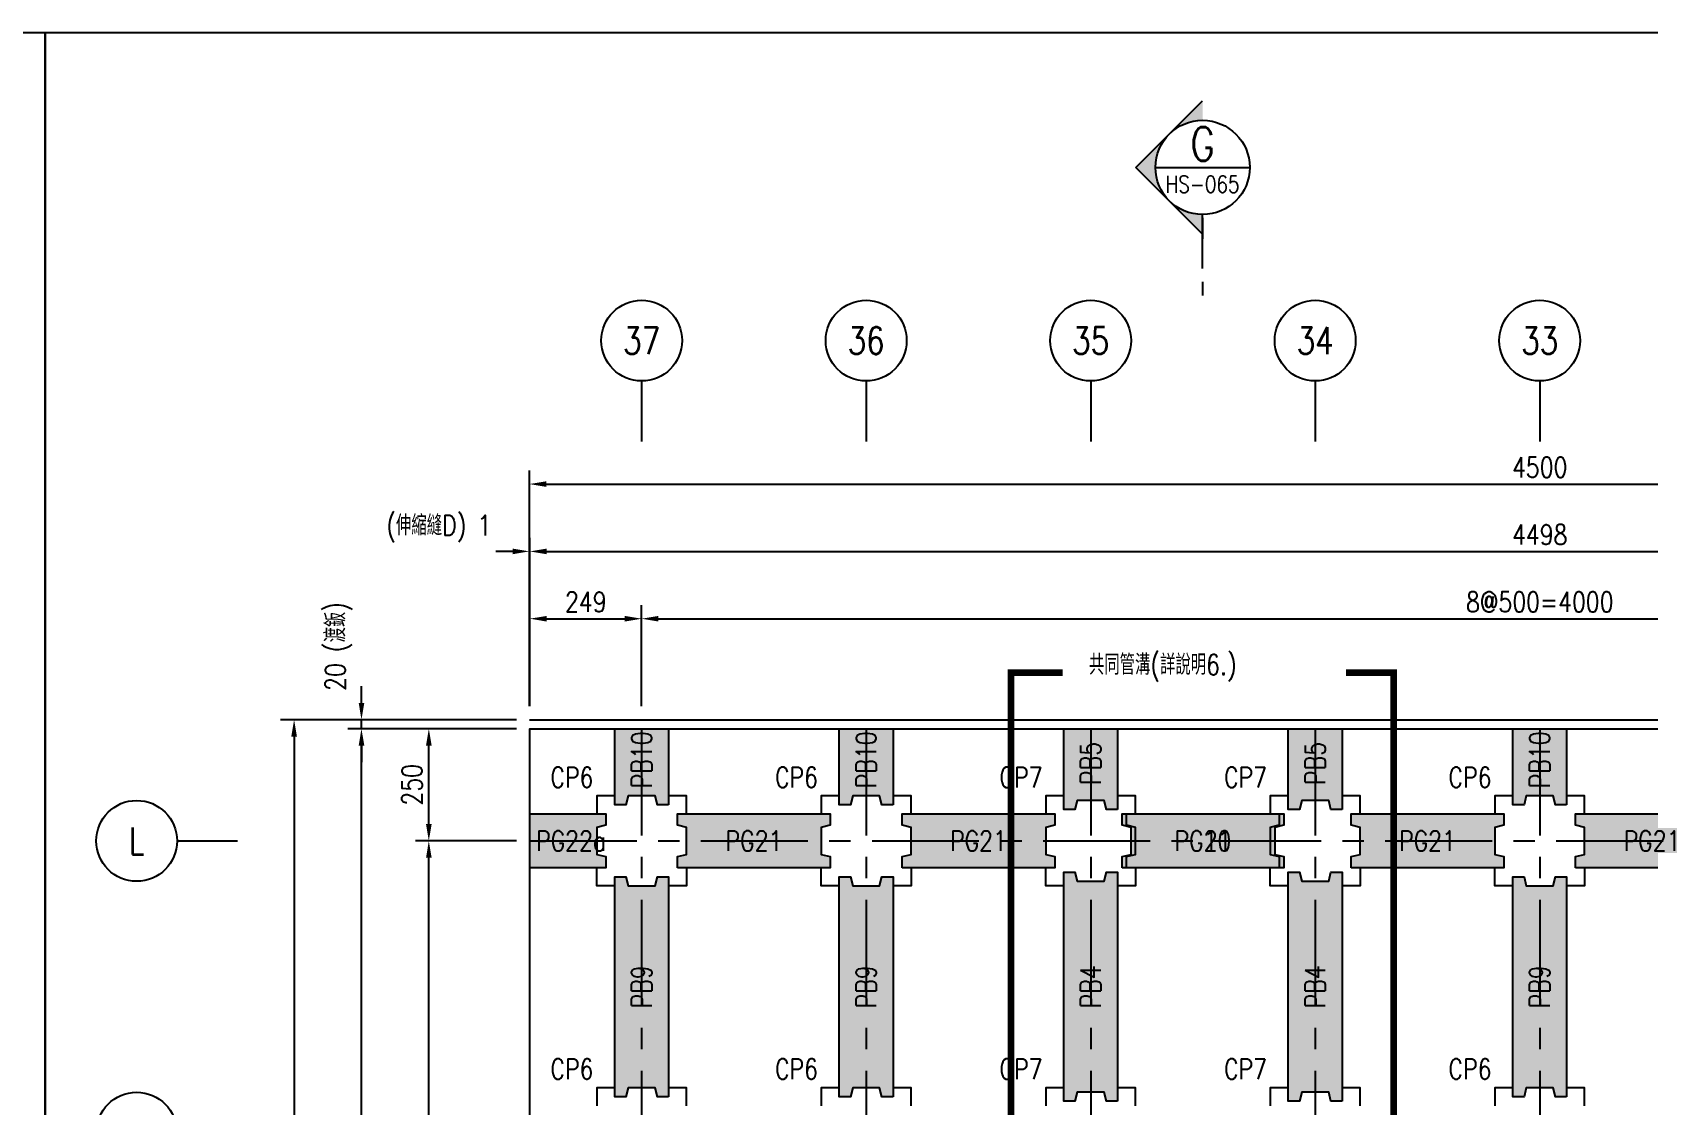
# Model space of a CAD drawing. Extents: x -3697 to 31808, y -9561 to -1274.
# Drawn here: x 8109 to 11709, y -3665 to -1274 of the extents above; entities that cross this region are included whole.
import ezdxf
from ezdxf.enums import TextEntityAlignment as Align

# ---------------------------------------------------------------- set-up
doc = ezdxf.new("R2010")
doc.units = 0
doc.header["$LTSCALE"] = 0.05
doc.linetypes.add('CENTER', pattern=[50.8, 31.75, -6.35, 6.35, -6.35])
doc.linetypes.add('DASHED', pattern=[19.05, 12.7, -6.35])
doc.layers.get('0').update_dxf_attribs({"linetype": 'CONTINUOUS'})
doc.layers.get('Defpoints').update_dxf_attribs({"linetype": 'CONTINUOUS'})
for name, color, linetype in [('DIM_03', 1, 'CONTINUOUS'), ('HB_0', 7, 'CONTINUOUS'), ('HB_DIM', 1, 'CONTINUOUS'), ('HB_SYMBOLS', 7, 'CONTINUOUS'), ('場鑄梁', 4, 'CONTINUOUS'), ('場鑄梁_虛線', 4, 'CONTINUOUS'), ('底圖', 7, 'CONTINUOUS'), ('預鑄梁', 7, 'CONTINUOUS'), ('預鑄梁_HATCH', 253, 'CONTINUOUS'), ('預鑄梁_TXT', 2, 'CONTINUOUS'), ('預鑄梁_外緣', 7, 'CONTINUOUS'), ('預鑄樁帽', 6, 'CONTINUOUS'), ('預鑄樁帽_TXT', 2, 'CONTINUOUS')]:
    doc.layers.add(name, color=color, linetype=linetype)
doc.layers.get('預鑄樁帽').off()
doc.styles.get("Standard").update_dxf_attribs({"font": 'ROMANS.shx', "width": 0.8, "bigfont": 'lchinap.shx'})
doc.styles.add('結構平面-V3$0$STANDARD', font='ROMANS', dxfattribs={"width": 0.8, "bigfont": 'LCHINA.shx'})
doc.dimstyles.new('150cm', dxfattribs={"dimscale": 15, "dimtxt": 3, "dimasz": 2.5, "dimexe": 2, "dimexo": 2, "dimgap": 1, "dimtad": 1, "dimdsep": 46, "dimtxsty": 'Standard', "dimcen": 0, "dimclrt": 2, "dimadec": 0, "dimazin": 0, "dimtfac": 1, "dimtix": 1, "dimtmove": 2, "dimatfit": 3, "dimfxl": 0, "dimtolj": 1, "dimtzin": 0, "dimarcsym": 0})

# ---------------------------------------------------------------- blocks, each defined once
blk = doc.blocks.new('*D32')
at = {"layer": 'Defpoints', "color": 0}
for p in [(9465.9, -2580.3), (9216.9, -2805.3), (9465.9, -2805.3)]:
    blk.add_point(p, dxfattribs=at)
at = {"layer": 'HB_DIM', "color": 0, "lineweight": -2}
for p, q in [((9216.9, -2775.3), (9216.9, -2550.3)), ((9465.9, -2775.3), (9465.9, -2550.3)), ((9254.4, -2580.3), (9428.4, -2580.3))]:
    blk.add_line(p, q, dxfattribs=at)
at = {"layer": 'HB_DIM', "color": 0}
for points in [[(9254.4, -2574.1), (9254.4, -2586.6), (9216.9, -2580.3)], [(9428.4, -2574.1), (9428.4, -2586.6), (9465.9, -2580.3)]]:
    blk.add_solid(points, dxfattribs=at)
at = {"layer": 'HB_DIM', "color": 2, "insert": (9341.4, -2542.8), "char_height": 45, "attachment_point": 5}
blk.add_mtext('\\A1;249', dxfattribs=at)
blk = doc.blocks.new('*D34')
at = {"layer": 'Defpoints', "color": 0}
for p in [(13714.9, -2430.3), (9216.9, -2805.3), (13714.9, -2805.3)]:
    blk.add_point(p, dxfattribs=at)
at = {"layer": 'HB_DIM', "color": 0, "lineweight": -2}
for p, q in [((9216.9, -2775.3), (9216.9, -2400.3)), ((13714.9, -2775.3), (13714.9, -2400.3)), ((9254.4, -2430.3), (13677.4, -2430.3))]:
    blk.add_line(p, q, dxfattribs=at)
at = {"layer": 'HB_DIM', "color": 0}
for points in [[(9254.4, -2424.1), (9254.4, -2436.6), (9216.9, -2430.3)], [(13677.4, -2424.1), (13677.4, -2436.6), (13714.9, -2430.3)]]:
    blk.add_solid(points, dxfattribs=at)
at = {"layer": 'HB_DIM', "color": 2, "insert": (11465.9, -2392.8), "char_height": 45, "attachment_point": 5}
blk.add_mtext('\\A1;4498', dxfattribs=at)
blk = doc.blocks.new('*D36')
at = {"layer": 'Defpoints', "color": 0}
for p in [(9215.9, -2430.3), (9215.9, -2805.3), (9216.9, -2805.3)]:
    blk.add_point(p, dxfattribs=at)
at = {"layer": 'HB_DIM', "color": 0, "lineweight": -2}
for p, q in [((9215.9, -2775.3), (9215.9, -2400.3)), ((9216.9, -2775.3), (9216.9, -2400.3)), ((9178.4, -2430.3), (9140.9, -2430.3)), ((9216.9, -2430.3), (9215.9, -2430.3)), ((9254.4, -2430.3), (9291.9, -2430.3))]:
    blk.add_line(p, q, dxfattribs=at)
at = {"layer": 'HB_DIM', "color": 0}
for points in [[(9178.4, -2424.1), (9178.4, -2436.6), (9215.9, -2430.3)], [(9254.4, -2424.1), (9254.4, -2436.6), (9216.9, -2430.3)]]:
    blk.add_solid(points, dxfattribs=at)
at = {"layer": 'HB_DIM', "color": 2, "insert": (9014.1, -2379.7), "char_height": 45, "attachment_point": 5}
blk.add_mtext('\\A1;(伸縮縫D) 1', dxfattribs=at)
blk = doc.blocks.new('*D37')
at = {"layer": 'Defpoints', "color": 0}
for p in [(13715.9, -2280.3), (9215.9, -2805.3), (13715.9, -2805.3)]:
    blk.add_point(p, dxfattribs=at)
at = {"layer": 'HB_DIM', "color": 0, "lineweight": -2}
for p, q in [((9215.9, -2775.3), (9215.9, -2250.3)), ((13715.9, -2775.3), (13715.9, -2250.3)), ((9253.4, -2280.3), (13678.4, -2280.3))]:
    blk.add_line(p, q, dxfattribs=at)
at = {"layer": 'HB_DIM', "color": 0}
for points in [[(9253.4, -2274.1), (9253.4, -2286.6), (9215.9, -2280.3)], [(13678.4, -2274.1), (13678.4, -2286.6), (13715.9, -2280.3)]]:
    blk.add_solid(points, dxfattribs=at)
at = {"layer": 'HB_DIM', "color": 2, "insert": (11465.9, -2242.8), "char_height": 45, "attachment_point": 5}
blk.add_mtext('\\A1;4500', dxfattribs=at)
blk = doc.blocks.new('*D39')
at = {"layer": 'Defpoints', "color": 0}
for p in [(8991.9, -3075.3), (9216.9, -3075.3), (9216.9, -5675.3)]:
    blk.add_point(p, dxfattribs=at)
at = {"layer": 'HB_DIM', "color": 0, "lineweight": -2}
for p, q in [((9186.9, -3075.3), (8961.9, -3075.3)), ((8991.9, -5637.8), (8991.9, -3112.8)), ((9186.9, -5675.3), (8961.9, -5675.3))]:
    blk.add_line(p, q, dxfattribs=at)
at = {"layer": 'HB_DIM', "color": 0}
for points in [[(8985.7, -3112.8), (8998.2, -3112.8), (8991.9, -3075.3)], [(8985.7, -5637.8), (8998.2, -5637.8), (8991.9, -5675.3)]]:
    blk.add_solid(points, dxfattribs=at)
at = {"layer": 'HB_DIM', "color": 2, "insert": (8954.4, -4375.3), "char_height": 45, "attachment_point": 5, "rotation": 90}
blk.add_mtext('\\A1;4@650=2600', dxfattribs=at)
blk = doc.blocks.new('*D40')
at = {"layer": 'Defpoints', "color": 0}
for p in [(8991.9, -2825.3), (9216.9, -2825.3), (9216.9, -3075.3)]:
    blk.add_point(p, dxfattribs=at)
at = {"layer": 'HB_DIM', "color": 0, "lineweight": -2}
for p, q in [((9186.9, -2825.3), (8961.9, -2825.3)), ((8991.9, -3037.8), (8991.9, -2862.8)), ((9186.9, -3075.3), (8961.9, -3075.3))]:
    blk.add_line(p, q, dxfattribs=at)
at = {"layer": 'HB_DIM', "color": 0}
for points in [[(8985.7, -2862.8), (8998.2, -2862.8), (8991.9, -2825.3)], [(8985.7, -3037.8), (8998.2, -3037.8), (8991.9, -3075.3)]]:
    blk.add_solid(points, dxfattribs=at)
at = {"layer": 'HB_DIM', "color": 2, "insert": (8954.4, -2950.3), "char_height": 45, "attachment_point": 5, "rotation": 90}
blk.add_mtext('\\A1;250', dxfattribs=at)
blk = doc.blocks.new('*D41')
at = {"layer": 'Defpoints', "color": 0}
for p in [(8841.9, -2825.3), (9215.9, -2825.3), (9216.9, -5805.3)]:
    blk.add_point(p, dxfattribs=at)
at = {"layer": 'HB_DIM', "color": 0, "lineweight": -2}
for p, q in [((9185.9, -2825.3), (8811.9, -2825.3)), ((8841.9, -5767.8), (8841.9, -2862.8)), ((9186.9, -5805.3), (8811.9, -5805.3))]:
    blk.add_line(p, q, dxfattribs=at)
at = {"layer": 'HB_DIM', "color": 0}
for points in [[(8835.7, -2862.8), (8848.2, -2862.8), (8841.9, -2825.3)], [(8835.7, -5767.8), (8848.2, -5767.8), (8841.9, -5805.3)]]:
    blk.add_solid(points, dxfattribs=at)
at = {"layer": 'HB_DIM', "color": 2, "insert": (8804.4, -4315.3), "char_height": 45, "attachment_point": 5, "rotation": 90}
blk.add_mtext('\\A1;2980', dxfattribs=at)
blk = doc.blocks.new('*D42')
at = {"layer": 'Defpoints', "color": 0}
for p in [(8841.9, -2805.3), (9216.9, -2805.3), (9216.9, -2825.3)]:
    blk.add_point(p, dxfattribs=at)
at = {"layer": 'HB_DIM', "color": 0, "lineweight": -2}
for p, q in [((8841.9, -2767.8), (8841.9, -2730.3)), ((9186.9, -2805.3), (8811.9, -2805.3)), ((8841.9, -2825.3), (8841.9, -2805.3)), ((9186.9, -2825.3), (8811.9, -2825.3)), ((8841.9, -2862.8), (8841.9, -2900.3))]:
    blk.add_line(p, q, dxfattribs=at)
at = {"layer": 'HB_DIM', "color": 0}
for points in [[(8835.7, -2767.8), (8848.2, -2767.8), (8841.9, -2805.3)], [(8835.7, -2862.8), (8848.2, -2862.8), (8841.9, -2825.3)]]:
    blk.add_solid(points, dxfattribs=at)
at = {"layer": 'HB_DIM', "color": 2, "insert": (8791.3, -2642.1), "char_height": 45, "attachment_point": 5, "rotation": 90}
blk.add_mtext('\\A1;20 (渡鈑)', dxfattribs=at)
blk = doc.blocks.new('*D43')
at = {"layer": 'Defpoints', "color": 0}
for p in [(9216.9, -2805.3), (8691.9, -5805.3), (9216.9, -5805.3)]:
    blk.add_point(p, dxfattribs=at)
at = {"layer": 'HB_DIM', "color": 0, "lineweight": -2}
for p, q in [((9186.9, -2805.3), (8661.9, -2805.3)), ((8691.9, -2842.8), (8691.9, -5767.8)), ((9186.9, -5805.3), (8661.9, -5805.3))]:
    blk.add_line(p, q, dxfattribs=at)
at = {"layer": 'HB_DIM', "color": 0}
for points in [[(8685.7, -2842.8), (8698.2, -2842.8), (8691.9, -2805.3)], [(8685.7, -5767.8), (8698.2, -5767.8), (8691.9, -5805.3)]]:
    blk.add_solid(points, dxfattribs=at)
at = {"layer": 'HB_DIM', "color": 2, "insert": (8654.4, -4305.3), "char_height": 45, "attachment_point": 5, "rotation": 90}
blk.add_mtext('\\A1;3000', dxfattribs=at)
blk = doc.blocks.new('*D83')
at = {"layer": 'Defpoints', "color": 0}
for p in [(13465.9, -2580.3), (9465.9, -2805.3), (13465.9, -2805.3)]:
    blk.add_point(p, dxfattribs=at)
at = {"layer": 'HB_DIM', "color": 0, "lineweight": -2}
for p, q in [((9465.9, -2775.3), (9465.9, -2550.3)), ((13465.9, -2775.3), (13465.9, -2550.3)), ((9503.4, -2580.3), (13428.4, -2580.3))]:
    blk.add_line(p, q, dxfattribs=at)
at = {"layer": 'HB_DIM', "color": 0}
for points in [[(9503.4, -2574.1), (9503.4, -2586.6), (9465.9, -2580.3)], [(13428.4, -2574.1), (13428.4, -2586.6), (13465.9, -2580.3)]]:
    blk.add_solid(points, dxfattribs=at)
at = {"layer": 'HB_DIM', "color": 2, "insert": (11465.9, -2542.8), "char_height": 45, "attachment_point": 5}
blk.add_mtext('\\A1;8@500=4000', dxfattribs=at)
blk = doc.blocks.new('gr_t')
at = {"layer": 'HB_SYMBOLS', "color": 4, "linetype": 'Continuous'}
blk.add_line((0, -6), (0, -15), dxfattribs=at)
blk.add_circle((0, 0), 6, dxfattribs=at)
at = {"layer": 'HB_SYMBOLS', "color": 4, "linetype": 'Continuous', "width": 0.8}
blk.add_attdef('A', text='', height=4.5, dxfattribs=at).set_placement((0, 0), align=Align.MIDDLE)
blk = doc.blocks.new('SEC2U0-n')
at = {"color": 2, "linetype": 'Continuous'}
for p, q in [((-9.9, 0), (0, 9.9)), ((0, 9.9), (9.9, 0)), ((-7.51, 0), (-10.62, 0))]:
    blk.add_line(p, q, dxfattribs=at)
at = {"color": 3}
for p, q in [((-17, 0), (-19, 0)), ((-15, 0), (-7, 0))]:
    blk.add_line(p, q, dxfattribs=at)
at = {"color": 2, "linetype": 'Continuous'}
blk.add_circle((0, 0), 7, dxfattribs=at)
for points in [[(0, 9.9), (-3.5, 6.06), (-4.95, 4.95), (-4.26, 5.55)], [(0, 9.9), (-1.81, 6.76), (-3.5, 6.06), (-1.81, 6.76)], [(0, 9.9), (0, 7), (-1.81, 6.76), (-0.91, 6.94)], [(0, 9.9), (3.5, 6.06), (4.95, 4.95), (4.26, 5.55)], [(0, 9.9), (1.81, 6.76), (3.5, 6.06), (1.81, 6.76)], [(0, 9.9), (0, 7), (1.81, 6.76), (0.91, 6.94)], [(-9.9, 0), (-6.06, 3.5), (-4.95, 4.95), (-5.55, 4.26)], [(9.9, 0), (6.06, 3.5), (4.95, 4.95), (5.55, 4.26)], [(-9.9, 0), (-6.76, 1.81), (-6.06, 3.5), (-6.76, 1.81)], [(9.9, 0), (6.76, 1.81), (6.06, 3.5), (6.76, 1.81)], [(-9.9, 0), (-7, 0), (-6.76, 1.81), (-6.94, 0.91)], [(9.9, 0), (7, 0), (6.76, 1.81), (6.94, 0.91)]]:
    blk.add_solid(points, dxfattribs=at)
blk = doc.blocks.new('ST-n')
at = {"color": 2}
blk.add_line((-7, 0), (7, 0), dxfattribs=at)
blk.add_circle((0, 0), 7, dxfattribs=at)
at = {"color": 3, "width": 0.8}
blk.add_attdef('A', text='', height=4.5, dxfattribs=at).set_placement((0, 3.5), align=Align.MIDDLE)
at = {"color": 1, "width": 0.8}
blk.add_attdef('HB2002', text='', height=2.5, dxfattribs=at).set_placement((0, -2.5), align=Align.MIDDLE)
blk = doc.blocks.new('CP6')
at = {"layer": '預鑄樁帽_TXT', "linetype": 'Continuous', "width": 0.8}
blk.add_text('CP6', height=45, dxfattribs=at).set_placement((-265.3, 251.6), align=Align.MIDDLE)
blk = doc.blocks.new('PB9')
at = {"layer": '預鑄梁_HATCH'}
blk.add_hatch(color=256, dxfattribs=at).paths.add_polyline_path([(-95, 500), (-120, 500), (-120, 10), (-95, 10), (-90, 30), (-30, 30), (-25, 10), (0, 10), (0, 500), (-25, 500), (-30, 480), (-90, 480)])
at = {"layer": '預鑄梁', "linetype": 'DASHED', "ltscale": 50}
blk.add_lwpolyline([(0, 10), (-25, 10), (-30, 30), (-90, 30), (-95, 10), (-120, 10), (-120, 500), (-95, 500), (-90, 480), (-30, 480), (-25, 500), (0, 500), (0, 10)], dxfattribs=at)
at = {"layer": '預鑄梁_外緣'}
blk.add_lwpolyline([(0, 10), (-25, 10), (-30, 30), (-90, 30), (-95, 10), (-120, 10), (-120, 500), (-95, 500), (-90, 480), (-30, 480), (-25, 500), (0, 500), (0, 10)], dxfattribs=at)
at = {"layer": '預鑄梁_TXT', "linetype": 'Continuous', "style": '結構平面-V3$0$STANDARD', "width": 0.8}
blk.add_text('PB9', height=45, rotation=90, dxfattribs=at).set_placement((-60, 255), align=Align.MIDDLE)
blk = doc.blocks.new('PB10')
at = {"layer": '預鑄梁_HATCH'}
blk.add_hatch(color=256, dxfattribs=at).paths.add_polyline_path([(-120, 10), (-95, 10), (-90, 30), (-30, 30), (-25, 10), (0, 10), (0, 180), (-120, 180)])
at = {"layer": '預鑄梁', "linetype": 'DASHED', "ltscale": 50}
blk.add_lwpolyline([(0, 10), (-25, 10), (-30, 30), (-90, 30), (-95, 10), (-120, 10), (-120, 180), (0, 180), (0, 10)], dxfattribs=at)
at = {"layer": '預鑄梁_外緣'}
blk.add_lwpolyline([(0, 10), (-25, 10), (-30, 30), (-90, 30), (-95, 10), (-120, 10), (-120, 180), (0, 180), (0, 10)], dxfattribs=at)
at = {"layer": '預鑄梁_TXT', "linetype": 'Continuous', "style": '結構平面-V3$0$STANDARD', "width": 0.8}
blk.add_text('PB10', height=45, rotation=90, dxfattribs=at).set_placement((-60, 110.8), align=Align.MIDDLE)
blk = doc.blocks.new('PG21')
at = {"layer": '預鑄梁_HATCH'}
blk.add_hatch(color=256, dxfattribs=at).paths.add_polyline_path([(10, 25), (10, 0), (350, 0), (350, 25), (330, 30), (330, 90), (350, 95), (350, 120), (10, 120), (10, 95), (30, 90), (30, 30)])
at = {"layer": '預鑄梁', "linetype": 'DASHED', "ltscale": 50}
blk.add_lwpolyline([(10, 0), (10, 25), (30, 30), (30, 90), (10, 95), (10, 120), (350, 120), (350, 95), (330, 90), (330, 30), (350, 25), (350, 0), (10, 0)], dxfattribs=at)
at = {"layer": '預鑄梁_外緣'}
blk.add_lwpolyline([(10, 0), (10, 25), (30, 30), (30, 90), (10, 95), (10, 120), (350, 120), (350, 95), (330, 90), (330, 30), (350, 25), (350, 0), (10, 0)], dxfattribs=at)
at = {"layer": '預鑄梁_TXT', "linetype": 'Continuous', "style": '結構平面-V3$0$STANDARD', "width": 0.8}
blk.add_text('PG21', height=45, rotation=0, dxfattribs=at).set_placement((180, 60), align=Align.MIDDLE)
blk = doc.blocks.new('PG22a')
at = {"layer": '預鑄梁_HATCH'}
blk.add_hatch(color=256, dxfattribs=at).paths.add_polyline_path([(169, 0), (169, 25), (149, 30), (149, 90), (169, 95), (169, 120), (0, 120), (0, 0)])
at = {"layer": '預鑄梁', "linetype": 'DASHED', "ltscale": 50}
blk.add_lwpolyline([(0, 0), (0, 120), (169, 120), (169, 95), (149, 90), (149, 30), (169, 25), (169, 0)], close=True, dxfattribs=at)
at = {"layer": '預鑄梁_外緣'}
blk.add_lwpolyline([(0, 0), (0, 120), (169, 120), (169, 95), (149, 90), (149, 30), (169, 25), (169, 0)], close=True, dxfattribs=at)
at = {"layer": '預鑄梁_TXT', "linetype": 'Continuous', "style": '結構平面-V3$0$STANDARD', "width": 0.8}
blk.add_text('PG22a', height=45, rotation=0, dxfattribs=at).set_placement((91.7, 60), align=Align.MIDDLE)
blk = doc.blocks.new('CP7')
at = {"layer": '預鑄樁帽_TXT', "linetype": 'Continuous', "width": 0.8}
blk.add_text('CP7', height=45, dxfattribs=at).set_placement((-265.3, 251.6), align=Align.MIDDLE)
blk = doc.blocks.new('PG10')
at = {"layer": '預鑄梁_HATCH'}
blk.add_hatch(color=256, dxfattribs=at).paths.add_polyline_path([(0, 25), (0, 0), (360, 0), (360, 25), (340, 30), (340, 90), (360, 95), (360, 120), (0, 120), (0, 95), (20, 90), (20, 30)])
at = {"layer": '預鑄梁', "linetype": 'DASHED', "ltscale": 50}
blk.add_lwpolyline([(0, 0), (0, 25), (20, 30), (20, 90), (0, 95), (0, 120), (360, 120), (360, 95), (340, 90), (340, 30), (360, 25), (360, 0), (0, 0)], dxfattribs=at)
at = {"layer": '預鑄梁_外緣'}
blk.add_lwpolyline([(0, 0), (0, 25), (20, 30), (20, 90), (0, 95), (0, 120), (360, 120), (360, 95), (340, 90), (340, 30), (360, 25), (360, 0), (0, 0)], dxfattribs=at)
at = {"layer": '預鑄梁_TXT', "linetype": 'Continuous', "style": '結構平面-V3$0$STANDARD', "width": 0.8}
blk.add_text('PG10', height=45, rotation=0, dxfattribs=at).set_placement((180, 60), align=Align.MIDDLE)
blk = doc.blocks.new('PB4')
at = {"layer": '預鑄梁_HATCH'}
blk.add_hatch(color=256, dxfattribs=at).paths.add_polyline_path([(-25, 0), (0, 0), (0, 510), (-25, 510), (-30, 490), (-90, 490), (-95, 510), (-120, 510), (-120, 0), (-95, 0), (-90, 20), (-30, 20)])
at = {"layer": '預鑄梁', "linetype": 'DASHED', "ltscale": 50}
blk.add_lwpolyline([(0, 0), (-25, 0), (-30, 20), (-90, 20), (-95, 0), (-120, 0), (-120, 510), (-95, 510), (-90, 490), (-30, 490), (-25, 510), (0, 510), (0, 0)], dxfattribs=at)
at = {"layer": '預鑄梁_外緣'}
blk.add_lwpolyline([(0, 0), (-25, 0), (-30, 20), (-90, 20), (-95, 0), (-120, 0), (-120, 510), (-95, 510), (-90, 490), (-30, 490), (-25, 510), (0, 510), (0, 0)], dxfattribs=at)
at = {"layer": '預鑄梁_TXT', "linetype": 'Continuous', "style": '結構平面-V3$0$STANDARD', "width": 0.8}
blk.add_text('PB4', height=45, rotation=90, dxfattribs=at).set_placement((-60, 255), align=Align.MIDDLE)
blk = doc.blocks.new('PB5')
at = {"layer": '預鑄梁_HATCH'}
blk.add_hatch(color=256, dxfattribs=at).paths.add_polyline_path([(0, 180), (-120, 180), (-120, 0), (-95, 0), (-90, 20), (-30, 20), (-25, 0), (0, 0)])
at = {"layer": '預鑄梁', "linetype": 'DASHED', "ltscale": 50}
blk.add_lwpolyline([(0, 0), (-25, 0), (-30, 20), (-90, 20), (-95, 0), (-120, 0), (-120, 180), (0, 180), (0, 0)], dxfattribs=at)
at = {"layer": '預鑄梁_外緣'}
blk.add_lwpolyline([(0, 0), (-25, 0), (-30, 20), (-90, 20), (-95, 0), (-120, 0), (-120, 180), (0, 180), (0, 0)], dxfattribs=at)
at = {"layer": '預鑄梁_TXT', "linetype": 'Continuous', "style": '結構平面-V3$0$STANDARD', "width": 0.8}
blk.add_text('PB5', height=45, rotation=90, dxfattribs=at).set_placement((-60, 102.7), align=Align.MIDDLE)
blk = doc.blocks.new('碼頭結構總配置圖')
at = {"layer": 'Defpoints', "color": 217}
for points in [[(8137.6, -8226.3), (5145.1, -8226.3), (5145.1, -9561.3), (-3697.4, -9561.3), (-3697.4, -1273.8), (8137.6, -1273.8)], [(19972.6, -8226.3), (16980.1, -8226.3), (16980.1, -9561.3), (8137.6, -9561.3), (8137.6, -1273.8), (19972.6, -1273.8)]]:
    blk.add_lwpolyline(points, close=True, dxfattribs=at)
at = {"layer": '場鑄梁'}
for points in [[(9405.9, -2975.3), (9365.9, -2975.3), (9365.9, -3015.3)], [(9565.9, -3015.3), (9565.9, -2975.3), (9525.9, -2975.3)], [(9905.9, -2975.3), (9865.9, -2975.3), (9865.9, -3015.3)], [(10065.9, -3015.3), (10065.9, -2975.3), (10025.9, -2975.3)], [(10405.9, -2975.3), (10365.9, -2975.3), (10365.9, -3015.3)], [(10565.9, -3015.3), (10565.9, -2975.3), (10525.9, -2975.3)], [(10905.9, -2975.3), (10865.9, -2975.3), (10865.9, -3015.3)], [(11065.9, -3015.3), (11065.9, -2975.3), (11025.9, -2975.3)], [(11405.9, -2975.3), (11365.9, -2975.3), (11365.9, -3015.3)], [(11565.9, -3015.3), (11565.9, -2975.3), (11525.9, -2975.3)], [(9405.9, -3175.3), (9365.9, -3175.3), (9365.9, -3135.3)], [(9565.9, -3135.3), (9565.9, -3175.3), (9525.9, -3175.3)], [(9905.9, -3175.3), (9865.9, -3175.3), (9865.9, -3135.3)], [(10065.9, -3135.3), (10065.9, -3175.3), (10025.9, -3175.3)], [(10405.9, -3175.3), (10365.9, -3175.3), (10365.9, -3135.3)], [(10565.9, -3135.3), (10565.9, -3175.3), (10525.9, -3175.3)], [(10905.9, -3175.3), (10865.9, -3175.3), (10865.9, -3135.3)], [(11065.9, -3135.3), (11065.9, -3175.3), (11025.9, -3175.3)], [(11405.9, -3175.3), (11365.9, -3175.3), (11365.9, -3135.3)], [(11565.9, -3135.3), (11565.9, -3175.3), (11525.9, -3175.3)], [(9405.9, -3625.3), (9365.9, -3625.3), (9365.9, -3665.3)], [(9565.9, -3665.3), (9565.9, -3625.3), (9525.9, -3625.3)], [(9905.9, -3625.3), (9865.9, -3625.3), (9865.9, -3665.3)], [(10065.9, -3665.3), (10065.9, -3625.3), (10025.9, -3625.3)], [(10405.9, -3625.3), (10365.9, -3625.3), (10365.9, -3665.3)], [(10565.9, -3665.3), (10565.9, -3625.3), (10525.9, -3625.3)], [(10905.9, -3625.3), (10865.9, -3625.3), (10865.9, -3665.3)], [(11065.9, -3665.3), (11065.9, -3625.3), (11025.9, -3625.3)], [(11405.9, -3625.3), (11365.9, -3625.3), (11365.9, -3665.3)], [(11565.9, -3665.3), (11565.9, -3625.3), (11525.9, -3625.3)]]:
    blk.add_lwpolyline(points, dxfattribs=at)
at = {"layer": '場鑄梁_虛線', "linetype": 'DASHED', "ltscale": 50}
for points in [[(9405.9, -2975.3), (9365.9, -2975.3), (9365.9, -3015.3)], [(9565.9, -3015.3), (9565.9, -2975.3), (9525.9, -2975.3)], [(9905.9, -2975.3), (9865.9, -2975.3), (9865.9, -3015.3)], [(10065.9, -3015.3), (10065.9, -2975.3), (10025.9, -2975.3)], [(10405.9, -2975.3), (10365.9, -2975.3), (10365.9, -3015.3)], [(10565.9, -3015.3), (10565.9, -2975.3), (10525.9, -2975.3)], [(10905.9, -2975.3), (10865.9, -2975.3), (10865.9, -3015.3)], [(11065.9, -3015.3), (11065.9, -2975.3), (11025.9, -2975.3)], [(11405.9, -2975.3), (11365.9, -2975.3), (11365.9, -3015.3)], [(11565.9, -3015.3), (11565.9, -2975.3), (11525.9, -2975.3)], [(9405.9, -3175.3), (9365.9, -3175.3), (9365.9, -3135.3)], [(9565.9, -3135.3), (9565.9, -3175.3), (9525.9, -3175.3)], [(9905.9, -3175.3), (9865.9, -3175.3), (9865.9, -3135.3)], [(10065.9, -3135.3), (10065.9, -3175.3), (10025.9, -3175.3)], [(10405.9, -3175.3), (10365.9, -3175.3), (10365.9, -3135.3)], [(10565.9, -3135.3), (10565.9, -3175.3), (10525.9, -3175.3)], [(10905.9, -3175.3), (10865.9, -3175.3), (10865.9, -3135.3)], [(11065.9, -3135.3), (11065.9, -3175.3), (11025.9, -3175.3)], [(11405.9, -3175.3), (11365.9, -3175.3), (11365.9, -3135.3)], [(11565.9, -3135.3), (11565.9, -3175.3), (11525.9, -3175.3)], [(9405.9, -3625.3), (9365.9, -3625.3), (9365.9, -3665.3)], [(9565.9, -3665.3), (9565.9, -3625.3), (9525.9, -3625.3)], [(9905.9, -3625.3), (9865.9, -3625.3), (9865.9, -3665.3)], [(10065.9, -3665.3), (10065.9, -3625.3), (10025.9, -3625.3)], [(10405.9, -3625.3), (10365.9, -3625.3), (10365.9, -3665.3)], [(10565.9, -3665.3), (10565.9, -3625.3), (10525.9, -3625.3)], [(10905.9, -3625.3), (10865.9, -3625.3), (10865.9, -3665.3)], [(11065.9, -3665.3), (11065.9, -3625.3), (11025.9, -3625.3)], [(11405.9, -3625.3), (11365.9, -3625.3), (11365.9, -3665.3)], [(11565.9, -3665.3), (11565.9, -3625.3), (11525.9, -3625.3)]]:
    blk.add_lwpolyline(points, dxfattribs=at)
at = {"layer": '底圖'}
blk.add_line((9215.9, -2805.3), (13715.9, -2805.3), dxfattribs=at)
at = {"layer": '底圖', "linetype": 'CENTER', "ltscale": 15}
blk.add_line((9215.9, -2825.3), (9215.9, -5805.3), dxfattribs=at)
at = {"layer": '底圖', "color": 252, "linetype": 'CENTER', "ltscale": 150}
for p, q in [((9465.9, -2825.3), (9465.9, -5805.3)), ((9965.9, -2825.3), (9965.9, -5805.3)), ((10465.9, -2825.3), (10465.9, -5805.3)), ((10965.9, -2825.3), (10965.9, -5805.3)), ((11465.9, -2825.3), (11465.9, -5805.3)), ((9216.9, -3075.3), (13715.9, -3075.3))]:
    blk.add_line(p, q, dxfattribs=at)
at = {"layer": '底圖', "color": 4, "linetype": 'Continuous'}
blk.add_lwpolyline([(13714.9, -2825.3), (13714.9, -5805.3), (9216.9, -5805.3), (9216.9, -2825.3), (13714.9, -2825.3)], dxfattribs=at)
at = {"layer": 'DIM_03', "xscale": 14.99999999999999, "yscale": 14.99999999999999, "zscale": 14.99999999999999, "rotation": 90.00000086103375}
blk.add_blockref('SEC2U0-n', (10715.1, -1574.8), dxfattribs=at)
at = {"layer": 'DIM_03', "linetype": 'Continuous'}
ref = blk.add_blockref('ST-n', (10715.1, -1574.8), dxfattribs=dict(at, xscale=14.99999999999999, yscale=14.99999999999999, zscale=14.99999999999999, rotation=7.778254040857746e-07))
ref.add_attrib('HB2002', 'HS-065', dxfattribs={"layer": '0', "color": 1, "height": 37.5, "rotation": 360, "width": 0.8}).set_placement((10715.1, -1612.3), align=Align.MIDDLE)
ref.add_attrib('A', 'G', dxfattribs={"layer": '0', "color": 3, "height": 75, "rotation": 360, "width": 0.8}).set_placement((10715.1, -1522.3), align=Align.MIDDLE)
at = {"layer": '底圖'}
ref = blk.add_blockref('gr_t', (9465.9, -1960.6), dxfattribs=dict(at, xscale=15, yscale=15, zscale=15))
ref.add_attrib('A', '37', dxfattribs={"layer": 'HB_SYMBOLS', "color": 4, "linetype": 'Continuous', "height": 60, "width": 0.8}).set_placement((9465.9, -1960.6), align=Align.MIDDLE)
ref = blk.add_blockref('gr_t', (9965.9, -1960.6), dxfattribs=dict(at, xscale=15, yscale=15, zscale=15))
ref.add_attrib('A', '36', dxfattribs={"layer": 'HB_SYMBOLS', "color": 4, "linetype": 'Continuous', "height": 60, "width": 0.8}).set_placement((9965.9, -1960.6), align=Align.MIDDLE)
ref = blk.add_blockref('gr_t', (10465.9, -1960.6), dxfattribs=dict(at, xscale=15, yscale=15, zscale=15))
ref.add_attrib('A', '35', dxfattribs={"layer": 'HB_SYMBOLS', "color": 4, "linetype": 'Continuous', "height": 60, "width": 0.8}).set_placement((10465.9, -1960.6), align=Align.MIDDLE)
ref = blk.add_blockref('gr_t', (10965.9, -1960.6), dxfattribs=dict(at, xscale=15, yscale=15, zscale=15))
ref.add_attrib('A', '34', dxfattribs={"layer": 'HB_SYMBOLS', "color": 4, "linetype": 'Continuous', "height": 60, "width": 0.8}).set_placement((10965.9, -1960.6), align=Align.MIDDLE)
ref = blk.add_blockref('gr_t', (11465.9, -1960.6), dxfattribs=dict(at, xscale=15, yscale=15, zscale=15))
ref.add_attrib('A', '33', dxfattribs={"layer": 'HB_SYMBOLS', "color": 4, "linetype": 'Continuous', "height": 60, "width": 0.8}).set_placement((11465.9, -1960.6), align=Align.MIDDLE)
ref = blk.add_blockref('gr_t', (8341.2, -3075.3), dxfattribs=dict(at, xscale=15, yscale=15, zscale=15, rotation=90))
ref.add_attrib('A', 'L', dxfattribs={"layer": 'HB_SYMBOLS', "color": 4, "linetype": 'Continuous', "height": 60, "width": 0.8}).set_placement((8341.2, -3075.3), align=Align.MIDDLE)
ref = blk.add_blockref('gr_t', (8341.2, -3725.3), dxfattribs=dict(at, xscale=15, yscale=15, zscale=15, rotation=90))
ref.add_attrib('A', 'K', dxfattribs={"layer": 'HB_SYMBOLS', "color": 4, "linetype": 'Continuous', "height": 60, "width": 0.8}).set_placement((8341.2, -3725.3), align=Align.MIDDLE)
at = {"layer": '預鑄梁'}
for name, p in [('PB10', (9525.9, -3005.3)), ('PB10', (10025.9, -3005.3)), ('PB5', (10525.9, -3005.3)), ('PB5', (11025.9, -3005.3)), ('PB10', (11525.9, -3005.3)), ('PG22a', (9216.9, -3135.3)), ('PG21', (9535.9, -3135.3)), ('PG21', (10035.9, -3135.3)), ('PG10', (10535.9, -3135.3)), ('PG21', (10535.9, -3135.3)), ('PG21', (11035.9, -3135.3)), ('PG21', (11535.9, -3135.3)), ('PB9', (9525.9, -3655.3)), ('PB9', (10025.9, -3655.3)), ('PB4', (10525.9, -3655.3)), ('PB4', (11025.9, -3655.3)), ('PB9', (11525.9, -3655.3))]:
    blk.add_blockref(name, p, dxfattribs=at)
at = {"layer": '預鑄樁帽'}
for name, p in [('CP6', (9575.9, -3185.3)), ('CP6', (10075.9, -3185.3)), ('CP7', (10575.9, -3185.3)), ('CP7', (11075.9, -3185.3)), ('CP6', (11575.9, -3185.3)), ('CP6', (9575.9, -3835.3)), ('CP6', (10075.9, -3835.3)), ('CP7', (10575.9, -3835.3)), ('CP7', (11075.9, -3835.3)), ('CP6', (11575.9, -3835.3))]:
    blk.add_blockref(name, p, dxfattribs=at)

msp = doc.modelspace()

# ---------------------------------------------------------------- linework, layer by layer
at = {"layer": 'HB_0', "color": 1, "linetype": 'DASHED', "ltscale": 150, "const_width": 15}
msp.add_lwpolyline([(11034.739, -2700.294), (11140.849, -2700.294), (11140.849, -5868.301), (10288.491, -5868.301), (10288.491, -2700.294), (10403.269, -2700.294)], dxfattribs=at)

# ---------------------------------------------------------------- block references
at = {"layer": 'HB_0'}
msp.add_blockref('碼頭結構總配置圖', (0, 0), dxfattribs=at)

# ---------------------------------------------------------------- texts
at = {"layer": 'HB_DIM', "color": 2, "insert": (10461.958, -2660.128), "char_height": 45, "width": 553.28826, "attachment_point": 1}
msp.add_mtext('共同管溝(詳說明6.)', dxfattribs=at)

# ---------------------------------------------------------------- dimensions: what is measured, and where the dimension line sits
at = {"layer": 'HB_DIM'}
for base, p1, p2, picture, middle in [((13715.926, -2280.327), (9215.926, -2805.327), (13715.926, -2805.327), '*D37', (11465.926, -2242.827)), ((13714.926, -2430.327), (9216.926, -2805.327), (13714.926, -2805.327), '*D34', (11465.926, -2392.827)), ((9465.926, -2580.327), (9216.926, -2805.327), (9465.926, -2805.327), '*D32', (9341.426, -2542.827))]:
    dim = msp.add_linear_dim(base=base, p1=p1, p2=p2, dimstyle='150cm', dxfattribs=at)
    dim.commit()
    dim.dimension.update_dxf_attribs({"geometry": picture, "text_midpoint": middle})
dim = msp.add_linear_dim(base=(9215.926, -2430.327), p1=(9216.926, -2805.327), p2=(9215.926, -2805.327), text='(伸縮縫D) <>', dimstyle='150cm', dxfattribs=at)
dim.commit()
dim.dimension.update_dxf_attribs({"geometry": '*D36', "text_midpoint": (9014.052, -2379.702), "dimtype": 160})
dim = msp.add_linear_dim(base=(13465.926, -2580.327), p1=(9465.926, -2805.327), p2=(13465.926, -2805.327), text='8@500=<>', dimstyle='150cm', dxfattribs=at)
dim.commit()
dim.dimension.update_dxf_attribs({"geometry": '*D83', "text_midpoint": (11465.926, -2542.827)})
dim = msp.add_linear_dim(base=(8841.926, -2805.327), p1=(9216.926, -2825.327), p2=(9216.926, -2805.327), angle=90, text='<> (渡鈑)', dimstyle='150cm', dxfattribs=at)
dim.commit()
dim.dimension.update_dxf_attribs({"geometry": '*D42', "text_midpoint": (8791.301, -2642.053), "dimtype": 160})
for base, p1, p2, picture, middle in [((8691.926, -5805.327), (9216.926, -2805.327), (9216.926, -5805.327), '*D43', (8654.426, -4305.327)), ((8841.926, -2825.327), (9216.926, -5805.327), (9215.926, -2825.327), '*D41', (8804.426, -4315.327)), ((8991.926, -2825.327), (9216.926, -3075.327), (9216.926, -2825.327), '*D40', (8954.426, -2950.327))]:
    dim = msp.add_linear_dim(base=base, p1=p1, p2=p2, angle=90, dimstyle='150cm', dxfattribs=at)
    dim.commit()
    dim.dimension.update_dxf_attribs({"geometry": picture, "text_midpoint": middle})
dim = msp.add_linear_dim(base=(8991.926, -3075.327), p1=(9216.926, -5675.327), p2=(9216.926, -3075.327), angle=90, text='4@650=<>', dimstyle='150cm', dxfattribs=at)
dim.commit()
dim.dimension.update_dxf_attribs({"geometry": '*D39', "text_midpoint": (8954.426, -4375.327)})

doc.saveas('drawing.dxf')
